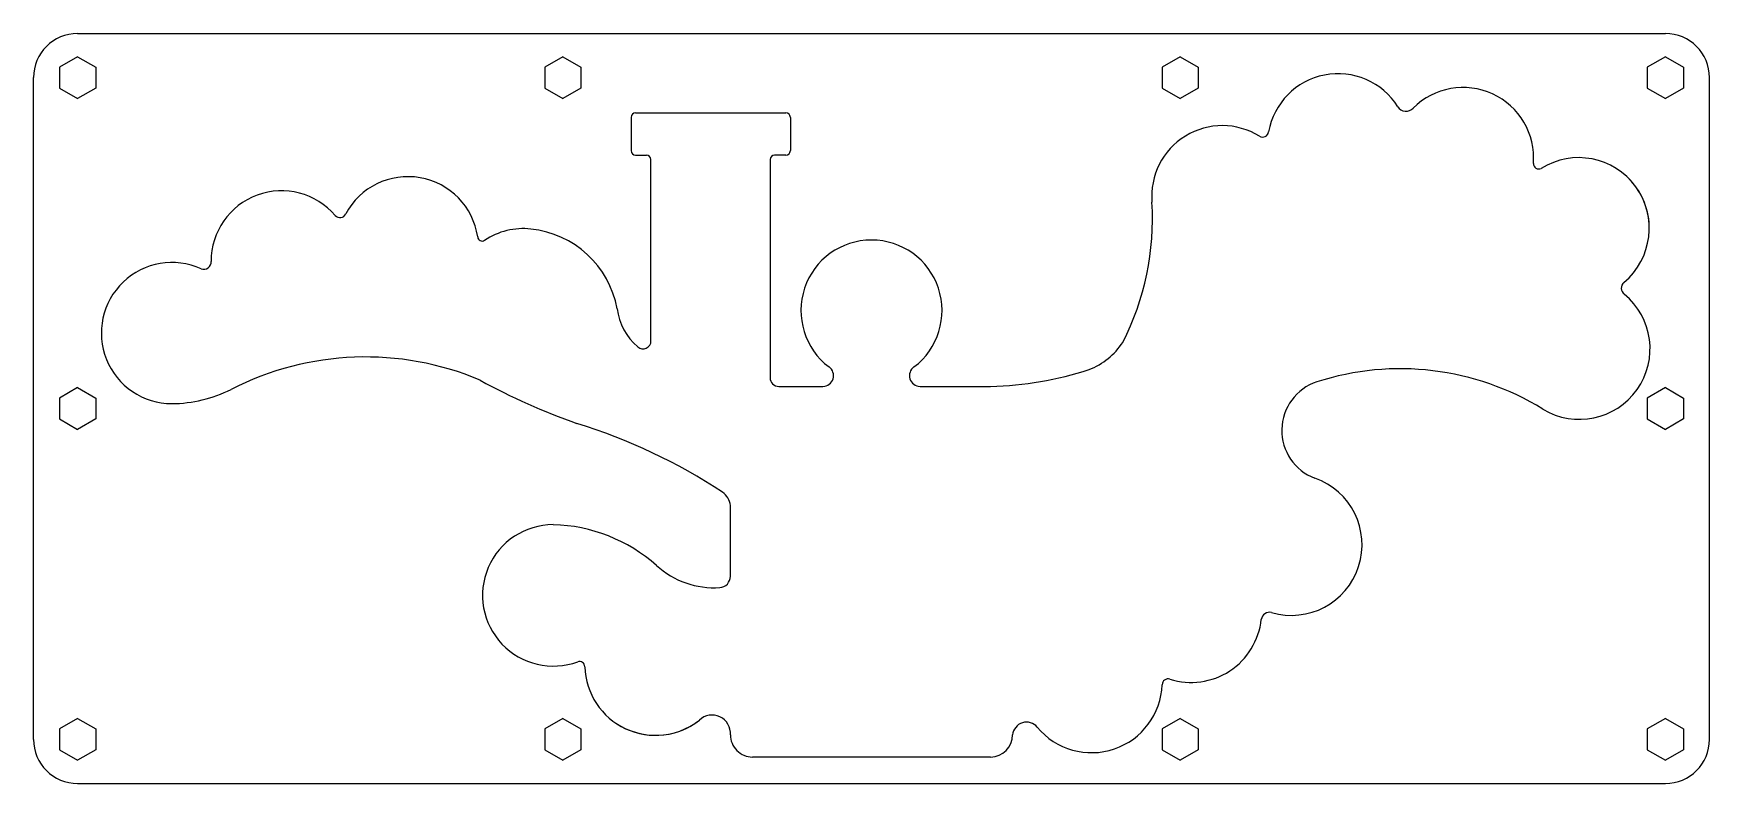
# Model space of a CAD drawing. Header units: millimetres. Extents: x 0 to 380, y 0 to 170.
import ezdxf

# ---------------------------------------------------------------- set-up
doc = ezdxf.new("R2010")
doc.units = ezdxf.units.MM
doc.layers.get('0').update_dxf_attribs({"lineweight": 25, "true_color": 0xffffff})

msp = doc.modelspace()

# ---------------------------------------------------------------- linework, layer by layer
for p, q in [((10, 170), (370, 170)), ((10, 164.73), (5.9, 162.37)), ((10, 164.73), (14.1, 162.37)), ((120, 164.73), (115.9, 162.37)), ((120, 164.73), (124.1, 162.37)), ((260, 164.73), (255.9, 162.37)), ((260, 164.73), (264.1, 162.37)), ((370, 164.73), (365.9, 162.37)), ((370, 164.73), (374.1, 162.37)), ((0, 10), (0, 160)), ((5.9, 162.37), (5.9, 157.63)), ((14.1, 162.37), (14.1, 157.63)), ((115.9, 162.37), (115.9, 157.63)), ((124.1, 162.37), (124.1, 157.63)), ((255.9, 162.37), (255.9, 157.63)), ((264.1, 162.37), (264.1, 157.63)), ((365.9, 162.37), (365.9, 157.63)), ((374.1, 162.37), (374.1, 157.63)), ((380, 10), (380, 160)), ((5.9, 157.63), (10, 155.27)), ((14.1, 157.63), (10, 155.27)), ((115.9, 157.63), (120, 155.27)), ((124.1, 157.63), (120, 155.27)), ((255.9, 157.63), (260, 155.27)), ((264.1, 157.63), (260, 155.27)), ((365.9, 157.63), (370, 155.27)), ((374.1, 157.63), (370, 155.27)), ((136.5, 152), (170.6, 152)), ((135.5, 151), (135.5, 143.45)), ((171.6, 151), (171.6, 143.45)), ((136.5, 142.45), (139, 142.45)), ((140, 100.36), (140, 141.45)), ((167, 141.45), (167, 92)), ((170.6, 142.45), (168, 142.45)), ((10, 89.73), (5.9, 87.37)), ((10, 89.73), (14.1, 87.37)), ((169, 90), (179, 90)), ((201, 90), (217, 90)), ((370, 89.73), (365.9, 87.37)), ((370, 89.73), (374.1, 87.37)), ((5.9, 87.37), (5.9, 82.63)), ((14.1, 87.37), (14.1, 82.63)), ((365.9, 87.37), (365.9, 82.63)), ((374.1, 87.37), (374.1, 82.63)), ((5.9, 82.63), (10, 80.27)), ((14.1, 82.63), (10, 80.27)), ((365.9, 82.63), (370, 80.27)), ((374.1, 82.63), (370, 80.27)), ((158, 47), (158, 63)), ((10, 14.73), (5.9, 12.37)), ((5.9, 12.37), (5.9, 7.63)), ((10, 14.73), (14.1, 12.37)), ((14.1, 12.37), (14.1, 7.63)), ((120, 14.73), (115.9, 12.37)), ((115.9, 12.37), (115.9, 7.63)), ((120, 14.73), (124.1, 12.37)), ((124.1, 12.37), (124.1, 7.63)), ((260, 14.73), (255.9, 12.37)), ((255.9, 12.37), (255.9, 7.63)), ((260, 14.73), (264.1, 12.37)), ((264.1, 12.37), (264.1, 7.63)), ((370, 14.73), (365.9, 12.37)), ((365.9, 12.37), (365.9, 7.63)), ((370, 14.73), (374.1, 12.37)), ((374.1, 12.37), (374.1, 7.63)), ((5.9, 7.63), (10, 5.27)), ((14.1, 7.63), (10, 5.27)), ((115.9, 7.63), (120, 5.27)), ((124.1, 7.63), (120, 5.27)), ((255.9, 7.63), (260, 5.27)), ((264.1, 7.63), (260, 5.27)), ((365.9, 7.63), (370, 5.27)), ((374.1, 7.63), (370, 5.27)), ((217, 6), (163, 6)), ((10, 0), (370, 0))]:
    msp.add_line(p, q)
for centre, radius, start, end in [((10, 160), 10, 90, 180), ((370, 160), 10, 0, 90), ((295.78, 144.9), 15.99, 32.1195, 169.9132), ((324.13, 141.77), 16, 355.6529, 134.9374), ((136.53, 150.97), 1.03, 91.54, 178.46), ((170.57, 150.97), 1.03, 1.54, 88.46), ((311.2, 154.61), 2.23, 212.9384, 316.9539), ((269.54, 133.11), 16.01, 58.0963, 184.909), ((278.68, 147.9), 1.38, 240.5798, 351.6318), ((136.53, 143.48), 1.03, 181.54, 268.46), ((138.97, 141.42), 1.03, 1.54, 88.46), ((168.03, 141.42), 1.03, 91.54, 178.46), ((170.57, 143.48), 1.03, 271.54, 358.46), ((350.35, 125.86), 16, 309.8666, 122.1453), ((84.89, 121.55), 16, 8.4503, 151.8353), ((341.31, 140.52), 1.23, 178.3767, 295.4171), ((350.38, 125.86), 15.98, 2.1822, 45.9961), ((56.26, 118.36), 16, 40.5365, 180), ((191.57, 128.06), 62.13, 333.1482, 3.3931), ((69.49, 129.72), 1.44, 222.3201, 334.3032), ((111.07, 109.78), 15.99, 83.8152, 123.4918), ((110.48, 103.59), 22.21, 10.385, 84.0437), ((101.7, 123.96), 0.993, 183.2439, 302.6575), ((190, 107.19), 16, 307.0205, 232.9795), ((31.39, 102.1), 16, 65.6267, 270), ((38.59, 118.24), 1.68, 249.1613, 3.9499), ((350.53, 98.55), 16, 238.8467, 50.5679), ((361.69, 112.28), 1.69, 129.7091, 233.7246), ((145.52, 109.19), 13.28, 186.9092, 230.101), ((138.2, 100.34), 1.8, 228.2739, 0.6246), ((233.33, 109.12), 16.43, 291.455, 326.2733), ((75.28, 29.72), 66.96, 67.1514, 117.0911), ((175.29, 227.18), 154.63, 241.3991, 250.3201), ((169, 92), 2, 180, 270), ((178.97, 92.43), 2.43, 270.7023, 54.9004), ((201.03, 92.43), 2.43, 125.0996, 269.2977), ((215.34, 166.77), 76.79, 271.2376, 288.2132), ((309.91, 32.33), 61.68, 58.3786, 107.8783), ((31.13, 116.62), 30.52, 270.484, 296.574), ((294.62, 80.04), 11.59, 108.3565, 249.3003), ((85.15, -42.04), 129.35, 56.669, 72.8843), ((285.22, 54.11), 16, 253.5535, 70.6309), ((153.94, 62.66), 4.07, 4.7316, 55.8208), ((117.84, 42.64), 16.03, 90, 290.2993), ((116.8, 21.7), 36.98, 48.5799, 88.3934), ((154.33, 63.73), 19.37, 227.5703, 273.7528), ((155.43, 46.96), 2.57, 273.7422, 0.839), ((280.28, 36.87), 1.94, 77.8825, 170.1171), ((262.46, 38.91), 16.01, 252.4823, 353.895), ((123.77, 26.44), 1.23, 1.2943, 107.8547), ((141.05, 26.96), 16.05, 181.7835, 308.1563), ((257.24, 22.37), 1.33, 72.5935, 178.8459), ((239.91, 22.99), 16.01, 219.681, 357.8725), ((153.85, 11.33), 4.17, 355.6497, 133.7405), ((141.05, 26.98), 16.06, 235.9905, 308.1414), ((225.16, 10.72), 3.18, 40.2269, 174.5963), ((10, 10), 10, 180, 270), ((163.01, 11.01), 5.01, 179.903, 269.903), ((216.99, 11.01), 5.01, 270.097, 0.097), ((370, 10), 10, 270, 0)]:
    msp.add_arc(centre, radius, start, end)

doc.saveas('drawing.dxf')
